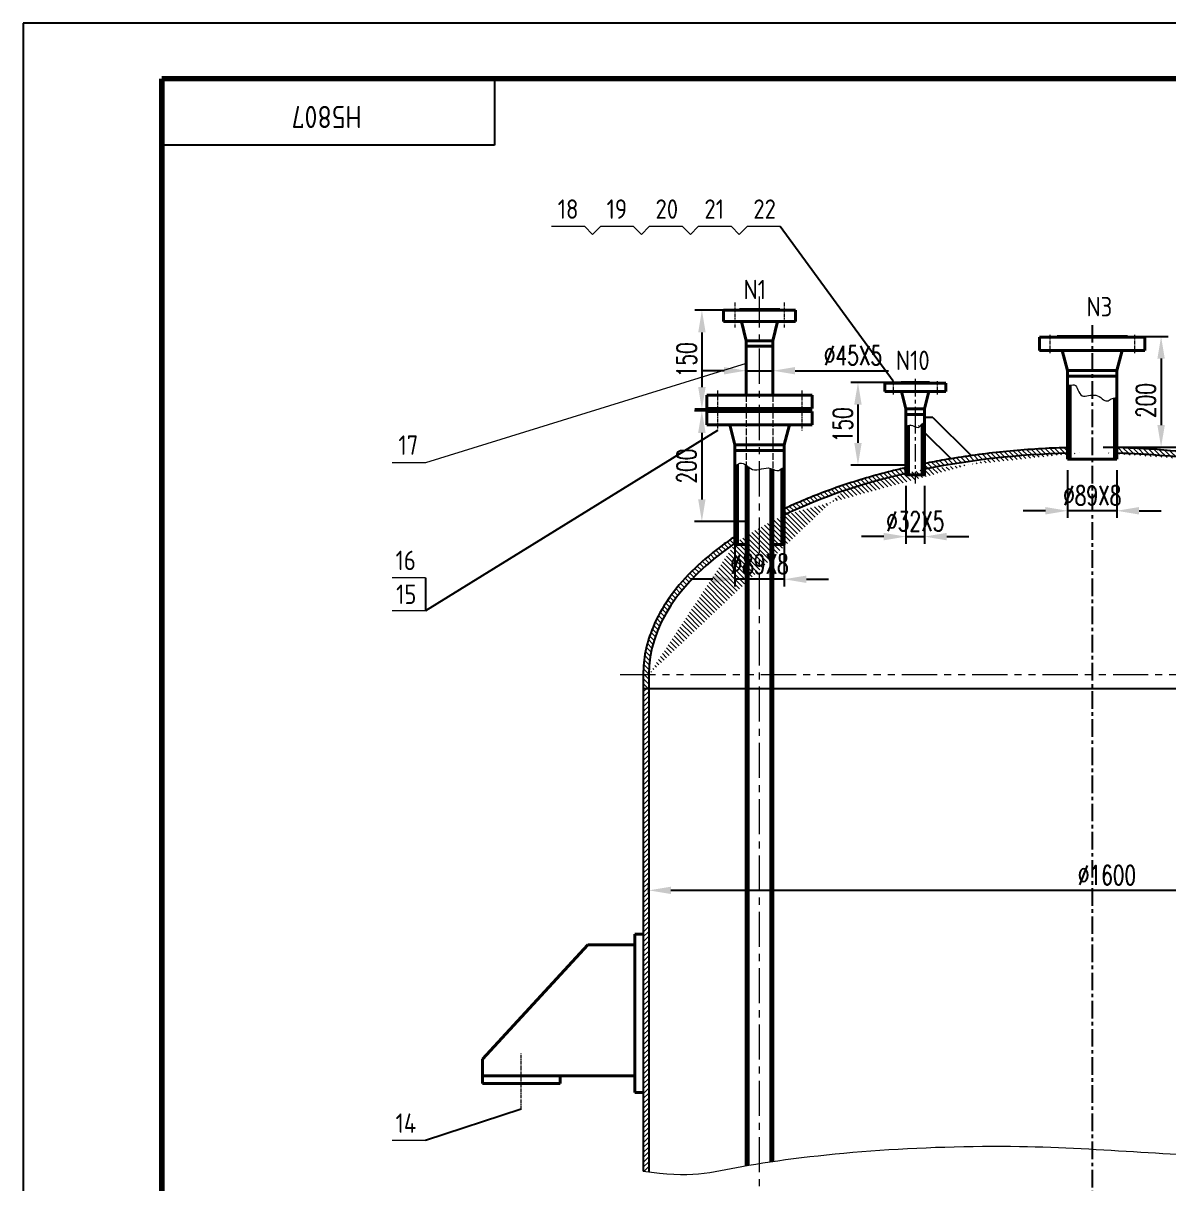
# Model space of a CAD drawing. Extents: x -7150 to 1260, y 1490 to 7430.
# Drawn here: x -7150 to -5083, y 5336 to 7430 of the extents above; entities that cross this region are included whole.
import ezdxf

# ---------------------------------------------------------------- set-up
doc = ezdxf.new("R2010")
doc.units = 0
doc.header["$MEASUREMENT"] = 0
for name, pattern in [('ACAD_ISO02W100', [15, 12, -3]), ('CENTER', [50.8, 31.75, -6.35, 6.35, -6.35]), ('HIDDEN', [9.525, 6.35, -3.175]), ('PHANTOM', [63.5, 31.75, -6.35, 6.35, -6.35, 6.35, -6.35])]:
    doc.linetypes.add(name, pattern=pattern)
doc.layers.get('0').update_dxf_attribs({"linetype": 'CONTINUOUS'})
doc.layers.get('DEFPOINTS').update_dxf_attribs({"linetype": 'CONTINUOUS'})
doc.layers.add('5', color=1, linetype='CENTER', lineweight=5)
for name, color, linetype in [('LAYER1', 3, 'CONTINUOUS'), ('中线', 1, 'CENTER'), ('双点划线', 1, 'PHANTOM'), ('尺寸线', 6, 'CONTINUOUS'), ('文字', 6, 'CONTINUOUS'), ('细实线', 3, 'CONTINUOUS'), ('虚线', 2, 'HIDDEN')]:
    doc.layers.add(name, color=color, linetype=linetype)
doc.styles.add('J_BigFont', font='gbenor.shx', dxfattribs={"bigfont": 'gbcbig.shx'})
doc.styles.add('尺寸-字母', font='romans.shx', dxfattribs={"width": 0.7})
doc.dimstyles.new('尺寸3-5', dxfattribs={"dimtxt": 3.5, "dimasz": 2.5, "dimexe": 1.25, "dimexo": 0.625, "dimgap": 1.5, "dimtad": 1, "dimdec": 0, "dimdsep": 46, "dimtxsty": '尺寸-字母', "dimcen": 2.5, "dimadec": 0, "dimazin": 0, "dimtfac": 1, "dimtdec": 4, "dimtmove": 0, "dimatfit": 3, "dimfxl": 0, "dimtolj": 1, "dimtzin": 0, "dimarcsym": 0})
pattern_1 = [(135, (-7925.519, 1332.349), (-6.735192, -6.735192), [])]
pattern_2 = [(135, (0, -128.687), (-4.4194174, -4.4194174), [])]

# ---------------------------------------------------------------- blocks, each defined once
blk = doc.blocks.new('*D36')
at = {"layer": 'DEFPOINTS', "color": 0}
for p in [(-5157.9, 6864.5), (-5221.4, 6664.5), (-5097.2, 6664.5)]:
    blk.add_point(p, dxfattribs=at)
at = {"layer": '尺寸线', "color": 0, "lineweight": -2}
for p, q in [((-5137.9, 6864.5), (-5084.2, 6864.5)), ((-5097.2, 6824.5), (-5097.2, 6704.5)), ((-5201.4, 6664.5), (-5084.2, 6664.5))]:
    blk.add_line(p, q, dxfattribs=at)
at = {"layer": '尺寸线', "color": 0}
for points in [[(-5103.8, 6824.5), (-5090.5, 6824.5), (-5097.2, 6864.5)], [(-5103.8, 6704.5), (-5090.5, 6704.5), (-5097.2, 6664.5)]]:
    blk.add_solid(points, dxfattribs=at)
at = {"layer": '尺寸线', "color": 0, "lineweight": 20, "insert": (-5124.7, 6748.9), "char_height": 35, "attachment_point": 5, "rotation": 90, "style": '尺寸-字母'}
blk.add_mtext('\\A1;200', dxfattribs=at)
blk = doc.blocks.new('*D37')
at = {"layer": 'DEFPOINTS', "color": 0}
for p in [(-5265.9, 6643), (-5177, 6643), (-5265.9, 6550)]:
    blk.add_point(p, dxfattribs=at)
at = {"layer": '尺寸线', "color": 0, "lineweight": -2}
for p, q in [((-5265.9, 6623), (-5265.9, 6537)), ((-5177, 6623), (-5177, 6537)), ((-5305.9, 6550), (-5345.9, 6550)), ((-5177, 6550), (-5265.9, 6550)), ((-5137, 6550), (-5097, 6550))]:
    blk.add_line(p, q, dxfattribs=at)
at = {"layer": '尺寸线', "color": 0}
for points in [[(-5305.9, 6556.7), (-5305.9, 6543.3), (-5265.9, 6550)], [(-5137, 6556.7), (-5137, 6543.3), (-5177, 6550)]]:
    blk.add_solid(points, dxfattribs=at)
at = {"layer": '尺寸线', "color": 0, "lineweight": 20, "insert": (-5221.4, 6577.5), "char_height": 35, "attachment_point": 5, "style": '尺寸-字母'}
blk.add_mtext('\\A1;%%C89X8', dxfattribs=at)
blk = doc.blocks.new('*D40')
at = {"layer": 'DEFPOINTS', "color": 0}
for p in [(-5865.9, 6509.9), (-5777, 6509.9), (-5865.9, 6426.5)]:
    blk.add_point(p, dxfattribs=at)
at = {"layer": '尺寸线', "color": 0, "lineweight": -2}
for p, q in [((-5865.9, 6489.9), (-5865.9, 6413.5)), ((-5777, 6489.9), (-5777, 6413.5)), ((-5905.9, 6426.5), (-5945.9, 6426.5)), ((-5777, 6426.5), (-5865.9, 6426.5)), ((-5737, 6426.5), (-5697, 6426.5))]:
    blk.add_line(p, q, dxfattribs=at)
at = {"layer": '尺寸线', "color": 0}
for points in [[(-5905.9, 6433.1), (-5905.9, 6419.8), (-5865.9, 6426.5)], [(-5737, 6433.1), (-5737, 6419.8), (-5777, 6426.5)]]:
    blk.add_solid(points, dxfattribs=at)
at = {"layer": '尺寸线', "color": 0, "lineweight": 20, "insert": (-5821.4, 6454), "char_height": 35, "attachment_point": 5, "style": '尺寸-字母'}
blk.add_mtext('\\A1;%%C89X8', dxfattribs=at)
blk = doc.blocks.new('*D41')
at = {"layer": 'DEFPOINTS', "color": 0}
for p in [(-5884.9, 6730.6), (-5925.6, 6530.6), (-5821.4, 6530.6)]:
    blk.add_point(p, dxfattribs=at)
at = {"layer": '尺寸线', "color": 0, "lineweight": -2}
for p, q in [((-5904.9, 6730.6), (-5938.6, 6730.6)), ((-5925.6, 6690.6), (-5925.6, 6570.6)), ((-5841.4, 6530.6), (-5938.6, 6530.6))]:
    blk.add_line(p, q, dxfattribs=at)
at = {"layer": '尺寸线', "color": 0}
for points in [[(-5932.3, 6690.6), (-5918.9, 6690.6), (-5925.6, 6730.6)], [(-5932.3, 6570.6), (-5918.9, 6570.6), (-5925.6, 6530.6)]]:
    blk.add_solid(points, dxfattribs=at)
at = {"layer": '尺寸线', "color": 0, "lineweight": 20, "insert": (-5953.1, 6630.6), "char_height": 35, "attachment_point": 5, "rotation": 90, "style": '尺寸-字母'}
blk.add_mtext('\\A1;200', dxfattribs=at)
blk = doc.blocks.new('*D39')
at = {"layer": 'DEFPOINTS', "color": 0}
for p in [(-5797.3, 6802.7), (-5845.6, 6750.4), (-5797.3, 6750.4)]:
    blk.add_point(p, dxfattribs=at)
at = {"layer": '尺寸线', "color": 0, "lineweight": -2}
for p, q in [((-5845.6, 6770.4), (-5845.6, 6815.7)), ((-5797.3, 6770.4), (-5797.3, 6815.7)), ((-5885.6, 6802.7), (-5925.6, 6802.7)), ((-5845.6, 6802.7), (-5797.3, 6802.7)), ((-5757.3, 6802.7), (-5588.8, 6802.7))]:
    blk.add_line(p, q, dxfattribs=at)
at = {"layer": '尺寸线', "color": 0}
for points in [[(-5885.6, 6809.3), (-5885.6, 6796), (-5845.6, 6802.7)], [(-5757.3, 6809.3), (-5757.3, 6796), (-5797.3, 6802.7)]]:
    blk.add_solid(points, dxfattribs=at)
at = {"layer": '尺寸线', "color": 0, "lineweight": 20, "insert": (-5653, 6830.2), "char_height": 35, "attachment_point": 5, "style": '尺寸-字母'}
blk.add_mtext('\\A1;%%c45X5', dxfattribs=at)
blk = doc.blocks.new('*D38')
at = {"layer": 'DEFPOINTS', "color": 0}
for p in [(-5821.4, 6911.7), (-5925.5, 6733.1), (-5884.9, 6733.1)]:
    blk.add_point(p, dxfattribs=at)
at = {"layer": '尺寸线', "color": 0, "lineweight": -2}
for p, q in [((-5841.4, 6911.7), (-5938.5, 6911.7)), ((-5925.5, 6871.7), (-5925.5, 6773.1)), ((-5904.9, 6733.1), (-5938.5, 6733.1))]:
    blk.add_line(p, q, dxfattribs=at)
at = {"layer": '尺寸线', "color": 0}
for points in [[(-5932.2, 6871.7), (-5918.8, 6871.7), (-5925.5, 6911.7)], [(-5932.2, 6773.1), (-5918.8, 6773.1), (-5925.5, 6733.1)]]:
    blk.add_solid(points, dxfattribs=at)
at = {"layer": '尺寸线', "color": 0, "lineweight": 20, "insert": (-5953, 6822.4), "char_height": 35, "attachment_point": 5, "rotation": 90, "style": '尺寸-字母'}
blk.add_mtext('\\A1;150', dxfattribs=at)
blk = doc.blocks.new('*D42')
at = {"layer": 'DEFPOINTS', "color": 0}
for p in [(-5515.2, 6781.5), (-5644, 6632.5), (-5540.7, 6632.5)]:
    blk.add_point(p, dxfattribs=at)
at = {"layer": '尺寸线', "color": 0, "lineweight": -2}
for p, q in [((-5535.2, 6781.5), (-5657, 6781.5)), ((-5644, 6741.5), (-5644, 6672.5)), ((-5560.7, 6632.5), (-5657, 6632.5))]:
    blk.add_line(p, q, dxfattribs=at)
at = {"layer": '尺寸线', "color": 0}
for points in [[(-5650.7, 6741.5), (-5637.3, 6741.5), (-5644, 6781.5)], [(-5650.7, 6672.5), (-5637.3, 6672.5), (-5644, 6632.5)]]:
    blk.add_solid(points, dxfattribs=at)
at = {"layer": '尺寸线', "color": 0, "lineweight": 20, "insert": (-5671.5, 6705.2), "char_height": 35, "attachment_point": 5, "rotation": 90, "style": '尺寸-字母'}
blk.add_mtext('\\A1;150', dxfattribs=at)
blk = doc.blocks.new('*D82')
at = {"layer": 'DEFPOINTS', "color": 0}
for p in [(-5557.6, 6615.1), (-5523.9, 6615.1), (-5523.9, 6503.4)]:
    blk.add_point(p, dxfattribs=at)
at = {"layer": '尺寸线', "color": 0, "lineweight": -2}
for p, q in [((-5557.6, 6595.1), (-5557.6, 6490.4)), ((-5523.9, 6595.1), (-5523.9, 6490.4)), ((-5597.6, 6503.4), (-5637.6, 6503.4)), ((-5557.6, 6503.4), (-5523.9, 6503.4)), ((-5483.9, 6503.4), (-5443.9, 6503.4))]:
    blk.add_line(p, q, dxfattribs=at)
at = {"layer": '尺寸线', "color": 0}
for points in [[(-5597.6, 6510.1), (-5597.6, 6496.7), (-5557.6, 6503.4)], [(-5483.9, 6510.1), (-5483.9, 6496.7), (-5523.9, 6503.4)]]:
    blk.add_solid(points, dxfattribs=at)
at = {"layer": '尺寸线', "color": 0, "lineweight": 20, "insert": (-5540.7, 6530.9), "char_height": 35, "attachment_point": 5, "style": '尺寸-字母'}
blk.add_mtext('\\A1;%%c32X5', dxfattribs=at)
blk = doc.blocks.new('*D86')
at = {"layer": 'DEFPOINTS', "color": 0}
for p in [(-6021.4, 5865.2), (-6021.4, 5840.3), (-4421.4, 5840.4)]:
    blk.add_point(p, dxfattribs=at)
at = {"layer": '尺寸线', "color": 0, "lineweight": -2}
for p, q in [((-6021.4, 5860.3), (-6021.4, 5878.2)), ((-4461.4, 5865.2), (-5981.4, 5865.2)), ((-4421.4, 5860.4), (-4421.4, 5878.2))]:
    blk.add_line(p, q, dxfattribs=at)
at = {"layer": '尺寸线', "color": 0}
for points in [[(-5981.4, 5871.9), (-5981.4, 5858.6), (-6021.4, 5865.2)], [(-4461.4, 5871.9), (-4461.4, 5858.6), (-4421.4, 5865.2)]]:
    blk.add_solid(points, dxfattribs=at)
at = {"layer": '尺寸线', "color": 0, "lineweight": 20, "insert": (-5194.8, 5892.7), "char_height": 35, "attachment_point": 5, "style": '尺寸-字母'}
blk.add_mtext('\\A1;%%c1600', dxfattribs=at)
blk = doc.blocks.new('*D183')
at = {"layer": 'DEFPOINTS', "color": 0}
for p in [(-5201.4, 6664.5), (-4022.9, 6664.5), (-4369.9, 6254.5)]:
    blk.add_point(p, dxfattribs=at)
at = {"layer": '尺寸线', "color": 0, "lineweight": -2}
for p, q in [((-5181.4, 6664.5), (-4009.9, 6664.5)), ((-4022.9, 6294.5), (-4022.9, 6624.5)), ((-4349.9, 6254.5), (-4009.9, 6254.5))]:
    blk.add_line(p, q, dxfattribs=at)
at = {"layer": '尺寸线', "color": 0}
for points in [[(-4029.5, 6624.5), (-4016.2, 6624.5), (-4022.9, 6664.5)], [(-4029.5, 6294.5), (-4016.2, 6294.5), (-4022.9, 6254.5)]]:
    blk.add_solid(points, dxfattribs=at)
at = {"layer": '尺寸线', "color": 0, "lineweight": 20, "insert": (-4050.4, 6459.5), "char_height": 35, "attachment_point": 5, "rotation": 90, "style": '尺寸-字母'}
blk.add_mtext('\\A1;410', dxfattribs=at)

msp = doc.modelspace()

# ---------------------------------------------------------------- hatches: boundary and pattern name
at = {"layer": '细实线', "lineweight": 20}
h = msp.add_hatch(dxfattribs=at)
h.set_pattern_fill('ANSI31', color=256, scale=3, angle=90, style=0)
h.set_pattern_definition([(135, (-10805.984, 1427.107), (-6.735192, -6.735192), [])])
edge = h.paths.add_edge_path()
edge.add_line((-5265.871, 6643.035), (-5261.371, 6643.035))
edge.add_line((-5261.371, 6643.035), (-5261.371, 6776.507))
edge.add_spline(control_points=[(-5261.371, 6776.507), (-5262.383, 6776.414), (-5263.909, 6776.385), (-5265.384, 6776.727), (-5265.871, 6776.86)], knot_values=[38.34071423, 38.34071423, 38.34071423, 38.34071423, 41.32493772, 42.80884592, 42.80884592, 42.80884592, 42.80884592], degree=3, periodic=0)
edge.add_line((-5265.871, 6776.86), (-5265.871, 6643.035))
edge = h.paths.add_edge_path()
edge.add_line((-5181.471, 6643.035), (-5176.971, 6643.035))
edge.add_line((-5176.971, 6643.035), (-5176.971, 6753.621))
edge.add_spline(control_points=[(-5176.971, 6753.621), (-5177.612, 6753.781), (-5179.075, 6754.006), (-5180.611, 6753.888), (-5181.471, 6753.735)], knot_values=[133.40769635, 133.40769635, 133.40769635, 133.40769635, 135.55613075, 138.21535563, 138.21535563, 138.21535563, 138.21535563], degree=3, periodic=0)
edge.add_line((-5181.471, 6753.735), (-5181.471, 6643.035))
h = msp.add_hatch(dxfattribs=at)
h.set_pattern_fill('ANSI31', color=256, scale=3, angle=90, style=0)
h.set_pattern_definition([(135, (-7869.932, 1387.605), (-6.735192, -6.735192), [])])
edge = h.paths.add_edge_path()
edge.add_spline(control_points=[(-5523.856, 6708.476), (-5524.673, 6708.389), (-5529.117, 6707.02), (-5533.127, 6698.893), (-5538.745, 6700.808), (-5540.706, 6701.664)], knot_values=[53.2369745, 53.2369745, 53.2369745, 53.2369745, 55.99711797, 68.97925134, 75.29614145, 75.29614145, 75.29614145, 75.29614145], degree=3, periodic=0)
edge.add_line((-5528.356, 6706.096), (-5528.356, 6618.245))
edge.add_line((-5528.356, 6618.245), (-5523.856, 6618.245))
edge.add_line((-5523.856, 6618.245), (-5523.856, 6708.476))
edge = h.paths.add_edge_path()
edge.add_spline(control_points=[(-5540.706, 6701.664), (-5543.376, 6702.83), (-5549.154, 6706.003), (-5554.781, 6703.45), (-5557.556, 6702.322)], knot_values=[36.07463315, 36.07463315, 36.07463315, 36.07463315, 44.67896392, 53.2369745, 53.2369745, 53.2369745, 53.2369745], degree=3, periodic=0)
edge.add_line((-5557.556, 6702.322), (-5557.556, 6618.245))
edge.add_line((-5557.556, 6618.245), (-5553.056, 6618.245))
edge.add_line((-5553.056, 6618.245), (-5553.056, 6703.976))
h = msp.add_hatch(dxfattribs=at)
h.set_pattern_fill('ANSI31', color=256, scale=50, angle=90, style=0)
h.set_pattern_definition(pattern_2)
h.paths.add_polyline_path([(-6021.421, 6254.535), (-6031.421, 6254.535), (-6031.421, 6229.535), (-6021.421, 6229.535)])
edge = h.paths.add_edge_path()
edge.add_ellipse((-5221.421, 6254.535), major_axis=(-800, 0), ratio=0.5, start_angle=323.664614, end_angle=360, ccw=False)
edge.add_line((-5865.871, 6491.539), (-5865.871, 6503.585))
edge.add_spline(control_points=[(-5865.871, 6503.585), (-5874.759, 6497.687), (-5883.334, 6491.663), (-5911.027, 6471.039), (-5928.658, 6455.898), (-5959.995, 6424.499), (-5973.7, 6408.24), (-5996.919, 6374.831), (-6006.431, 6357.679), (-6019.718, 6325.891), (-6024.215, 6311.358), (-6030, 6282.721), (-6031.421, 6268.628), (-6031.421, 6254.535)], knot_values=[5.63744024, 5.63744024, 5.63744024, 5.63744024, 5.69192222, 5.69192222, 5.82033682, 5.82033682, 5.94875142, 5.94875142, 6.07716602, 6.07716602, 6.18251969, 6.18251969, 6.28318531, 6.28318531, 6.28318531, 6.28318531], degree=3, periodic=0)
edge.add_line((-6031.421, 6254.535), (-6021.421, 6254.535))
edge = h.paths.add_edge_path()
edge.add_spline(control_points=[(-5557.556, 6627.776), (-5566.182, 6625.795), (-5574.739, 6623.737), (-5614.062, 6613.852), (-5643.92, 6605.104), (-5701.196, 6585.751), (-5728.612, 6575.146), (-5762.173, 6560.348), (-5769.636, 6556.931), (-5776.971, 6553.444)], knot_values=[5.14293922, 5.14293922, 5.14293922, 5.14293922, 5.17826381, 5.17826381, 5.30667841, 5.30667841, 5.43509301, 5.43509301, 5.47259495, 5.47259495, 5.47259495, 5.47259495], degree=3, periodic=0)
edge.add_line((-5776.971, 6553.444), (-5776.971, 6542.356))
edge.add_ellipse((-5221.421, 6254.535), major_axis=(-800, 0), ratio=0.5, start_angle=294.845221, end_angle=313.98241, ccw=False)
edge.add_line((-5557.556, 6617.513), (-5557.556, 6627.776))
edge = h.paths.add_edge_path()
edge.add_ellipse((-5221.421, 6254.535), major_axis=(-800, 0), ratio=0.5, start_angle=273.185137, end_angle=292.212541, ccw=False)
edge.add_line((-5265.871, 6653.917), (-5265.871, 6663.921))
edge.add_spline(control_points=[(-5265.871, 6663.921), (-5272.673, 6663.733), (-5279.469, 6663.502), (-5320.607, 6661.839), (-5354.778, 6659.347), (-5422.215, 6652.194), (-5455.48, 6647.533), (-5500.07, 6639.71), (-5512.019, 6637.453), (-5523.856, 6635.055)], knot_values=[4.76763408, 4.76763408, 4.76763408, 4.76763408, 4.79302, 4.79302, 4.9214346, 4.9214346, 5.04984921, 5.04984921, 5.09739148, 5.09739148, 5.09739148, 5.09739148], degree=3, periodic=0)
edge.add_line((-5523.856, 6635.055), (-5523.856, 6624.85))
h = msp.add_hatch(dxfattribs=at)
h.set_pattern_fill('ANSI31', color=256, scale=50, angle=90, style=0)
h.set_pattern_definition(pattern_2)
edge = h.paths.add_edge_path()
edge.add_ellipse((-5221.421, 6254.535), major_axis=(-800, 0), ratio=0.5, start_angle=254.377842, end_angle=266.814863, ccw=False)
edge.add_line((-5005.987, 6639.758), (-5002.49, 6649.365))
edge.add_spline(control_points=[(-5002.49, 6649.365), (-5028.116, 6652.985), (-5054.096, 6655.969), (-5112.264, 6661.148), (-5144.564, 6663.025), (-5176.971, 6663.921)], knot_values=[4.43700712, 4.43700712, 4.43700712, 4.43700712, 4.5361908, 4.5361908, 4.65714388, 4.65714388, 4.65714388, 4.65714388], degree=3, periodic=0)
edge.add_line((-5176.971, 6663.921), (-5176.971, 6653.917))
edge = h.paths.add_edge_path()
edge.add_spline(control_points=[(-4411.421, 6254.535), (-4411.421, 6265.682), (-4412.309, 6276.829), (-4415.851, 6299.023), (-4418.504, 6310.07), (-4425.54, 6331.974), (-4429.922, 6342.831), (-4443.568, 6370.849), (-4454.177, 6387.796), (-4479.398, 6420.572), (-4493.968, 6436.411), (-4510.428, 6451.678)], knot_values=[3.14159265, 3.14159265, 3.14159265, 3.14159265, 3.2212149, 3.2212149, 3.30083714, 3.30083714, 3.38045938, 3.38045938, 3.50887398, 3.50887398, 3.63602072, 3.63602072, 3.63602072, 3.63602072], degree=3, periodic=0)
edge.add_line((-4510.428, 6451.678), (-4514.147, 6441.46))
edge.add_ellipse((-5221.421, 6254.535), major_axis=(-800, 0), ratio=0.5, start_angle=180, end_angle=207.860036, ccw=False)
edge.add_line((-4421.421, 6254.535), (-4411.421, 6254.535))
h.paths.add_polyline_path([(-4411.421, 6254.535), (-4421.421, 6254.535), (-4421.421, 6229.535), (-4411.421, 6229.535)])
h = msp.add_hatch(dxfattribs=at)
h.set_pattern_fill('ANSI31', color=256, scale=3, angle=90, style=0)
h.set_pattern_definition(pattern_1)
edge = h.paths.add_edge_path()
edge.add_spline(control_points=[(-5841.971, 6629.273), (-5843.175, 6630.172), (-5844.372, 6631.093), (-5845.571, 6631.951)], knot_values=[65.32353492, 65.32353492, 65.32353492, 65.32353492, 69.39112666, 69.39112666, 69.39112666, 69.39112666], degree=3, periodic=0)
edge.add_line((-5845.571, 6631.951), (-5845.571, 6130.463))
edge.add_line((-5845.571, 6130.463), (-5841.971, 6130.463))
edge.add_line((-5841.971, 6130.463), (-5841.971, 6629.273))
h.paths.add_polyline_path([(-5901.921, 6480.22), (-5740.921, 6480.22), (-5740.921, 6427.72), (-5901.921, 6427.72)], flags=9)
h = msp.add_hatch(dxfattribs=at)
h.set_pattern_fill('ANSI31', color=256, scale=3, angle=90, style=0)
h.set_pattern_definition(pattern_1)
edge = h.paths.add_edge_path()
edge.add_spline(control_points=[(-5797.271, 6624.878), (-5798.462, 6625.405), (-5799.662, 6625.922), (-5800.871, 6626.316)], knot_values=[111.33067993, 111.33067993, 111.33067993, 111.33067993, 114.95129772, 114.95129772, 114.95129772, 114.95129772], degree=3, periodic=0)
edge.add_line((-5800.871, 6626.316), (-5800.871, 6130.463))
edge.add_line((-5800.871, 6130.463), (-5797.271, 6130.463))
edge.add_line((-5797.271, 6130.463), (-5797.271, 6624.878))
h.paths.add_polyline_path([(-5901.921, 6480.22), (-5740.921, 6480.22), (-5740.921, 6427.72), (-5901.921, 6427.72)], flags=9)
h = msp.add_hatch(dxfattribs=at)
h.set_pattern_fill('ANSI31', color=256, scale=3, angle=90, style=0)
h.set_pattern_definition(pattern_1)
edge = h.paths.add_edge_path()
edge.add_spline(control_points=[(-5776.971, 6627.118), (-5777.544, 6627.379), (-5778.962, 6627.662), (-5780.495, 6626.904), (-5781.421, 6626.317)], knot_values=[131.85221278, 131.85221278, 131.85221278, 131.85221278, 134.15057683, 137.38959283, 137.38959283, 137.38959283, 137.38959283], degree=3, periodic=0)
edge.add_line((-5781.421, 6626.317), (-5781.421, 6501.152))
edge.add_line((-5781.421, 6501.152), (-5776.971, 6501.152))
edge.add_line((-5776.971, 6501.152), (-5776.971, 6627.118))
edge = h.paths.add_edge_path()
edge.add_spline(control_points=[(-5861.421, 6633.546), (-5862.921, 6632.553), (-5864.418, 6631.37), (-5865.871, 6630.251)], knot_values=[43.35662013, 43.35662013, 43.35662013, 43.35662013, 48.04581912, 48.04581912, 48.04581912, 48.04581912], degree=3, periodic=0)
edge.add_line((-5865.871, 6630.251), (-5865.871, 6501.152))
edge.add_line((-5865.871, 6501.152), (-5861.421, 6501.152))
edge.add_line((-5861.421, 6501.152), (-5861.421, 6633.546))
h = msp.add_hatch(dxfattribs=at)
h.set_pattern_fill('ANSI31', color=256, scale=50, style=0)
h.set_pattern_definition([(45, (0, -128.687), (-4.4194174, 4.4194174), [])])
edge = h.paths.add_edge_path()
edge.add_spline(control_points=[(-6031.421, 5358.882), (-6028.02, 5358.328), (-6024.687, 5357.816), (-6021.421, 5357.345)], knot_values=[164.92760748, 164.92760748, 164.92760748, 164.92760748, 173.59598921, 173.59598921, 173.59598921, 173.59598921], degree=3, periodic=0)
edge.add_line((-6021.421, 5357.345), (-6021.421, 6229.535))
edge.add_line((-6021.421, 6229.535), (-6031.421, 6229.535))
edge.add_line((-6031.421, 6229.535), (-6031.421, 5358.882))

# ---------------------------------------------------------------- linework, layer by layer
for p, q in [((-6299.821, 7329.573), (-6299.821, 7209.573)), ((-6299.821, 7209.573), (-6899.821, 7209.573)), ((-5508.856, 6718.222), (-5523.856, 6718.195)), ((-5508.856, 6718.222), (-5439.832, 6649.438)), ((-5523.809, 6691.477), (-5476.039, 6643.873)), ((-6031.421, 6254.535), (-6031.421, 5358.882)), ((-6021.421, 6254.535), (-6021.421, 5357.345)), ((-6031.421, 6229.535), (-4411.421, 6229.535))]:
    msp.add_line(p, q)
at = {"lineweight": 40}
for p, q in [((-5886.421, 6911.68), (-5756.421, 6911.68)), ((-5886.421, 6911.68), (-5886.421, 6891.18)), ((-5857.921, 6913.28), (-5857.921, 6911.68)), ((-5857.921, 6913.28), (-5784.921, 6913.28)), ((-5784.921, 6913.28), (-5784.921, 6911.68)), ((-5756.421, 6911.68), (-5756.421, 6891.18)), ((-5886.421, 6891.18), (-5756.421, 6891.18)), ((-5845.571, 6856.68), (-5853.921, 6891.18)), ((-5797.271, 6856.68), (-5788.921, 6891.18)), ((-5845.571, 6758.68), (-5845.571, 6856.68)), ((-5845.571, 6856.68), (-5797.271, 6856.68)), ((-5845.571, 6856.68), (-5845.571, 6846.68)), ((-5845.571, 6846.68), (-5797.271, 6846.68)), ((-5797.271, 6856.68), (-5797.271, 6758.68)), ((-5797.271, 6856.68), (-5797.271, 6846.68)), ((-5316.421, 6862.935), (-5126.421, 6862.935)), ((-5316.421, 6862.935), (-5316.421, 6838.935)), ((-5284.921, 6864.535), (-5284.937, 6862.935)), ((-5284.921, 6864.535), (-5157.921, 6864.535)), ((-5261.421, 6862.935), (-5181.421, 6862.935)), ((-5157.921, 6864.535), (-5157.921, 6862.935)), ((-5126.421, 6862.935), (-5126.421, 6838.935)), ((-5316.421, 6838.935), (-5126.421, 6838.935)), ((-5275.421, 6838.935), (-5265.871, 6802.935)), ((-5167.421, 6838.935), (-5176.971, 6802.935)), ((-5265.871, 6802.935), (-5265.871, 6643.035)), ((-5265.871, 6802.935), (-5176.971, 6802.935)), ((-5265.871, 6792.935), (-5176.971, 6792.935)), ((-5176.971, 6802.935), (-5176.971, 6643.035)), ((-5595.706, 6779.929), (-5485.706, 6779.929)), ((-5595.706, 6779.929), (-5595.706, 6765.429)), ((-5595.706, 6765.429), (-5485.706, 6765.429)), ((-5566.206, 6781.529), (-5566.206, 6779.929)), ((-5566.206, 6781.529), (-5515.206, 6781.529)), ((-5565.206, 6765.429), (-5557.556, 6733.929)), ((-5516.206, 6765.429), (-5523.856, 6733.929)), ((-5515.206, 6781.529), (-5515.206, 6779.929)), ((-5485.706, 6779.929), (-5485.706, 6765.429)), ((-5261.371, 6776.507), (-5261.371, 6643.035)), ((-5916.421, 6758.68), (-5726.421, 6758.68)), ((-5916.421, 6758.68), (-5916.421, 6734.68)), ((-5726.421, 6758.68), (-5726.421, 6734.68)), ((-5181.471, 6753.735), (-5181.471, 6643.035)), ((-5916.421, 6734.68), (-5726.421, 6734.68)), ((-5916.421, 6728.98), (-5726.421, 6728.98)), ((-5916.421, 6728.98), (-5916.421, 6704.98)), ((-5884.921, 6734.68), (-5884.921, 6733.08)), ((-5884.921, 6733.08), (-5757.921, 6733.08)), ((-5884.921, 6730.58), (-5757.921, 6730.58)), ((-5884.921, 6730.58), (-5884.921, 6728.98)), ((-5861.421, 6728.98), (-5781.421, 6728.98)), ((-5757.921, 6734.68), (-5757.921, 6733.08)), ((-5757.921, 6730.58), (-5757.921, 6728.98)), ((-5726.421, 6728.98), (-5726.421, 6704.98)), ((-5557.556, 6733.929), (-5557.556, 6723.929)), ((-5557.556, 6733.929), (-5523.856, 6733.929)), ((-5557.556, 6723.929), (-5557.556, 6615.066)), ((-5557.556, 6723.929), (-5523.856, 6723.929)), ((-5557.556, 6723.929), (-5523.856, 6723.929)), ((-5523.856, 6733.929), (-5523.856, 6723.929)), ((-5523.856, 6723.929), (-5523.856, 6615.066)), ((-5916.421, 6704.98), (-5726.421, 6704.98)), ((-5875.421, 6704.98), (-5865.871, 6668.98)), ((-5767.421, 6704.98), (-5776.971, 6668.98)), ((-5553.056, 6703.977), (-5553.056, 6615.066)), ((-5528.356, 6705.843), (-5528.356, 6615.066)), ((-5865.871, 6668.98), (-5865.871, 6489.171)), ((-5865.871, 6668.98), (-5776.971, 6668.98)), ((-5865.871, 6658.98), (-5776.971, 6658.98)), ((-5776.971, 6668.98), (-5776.971, 6489.171)), ((-5176.971, 6643.035), (-5265.871, 6643.035)), ((-5861.421, 6489.171), (-5861.421, 6633.546)), ((-5845.571, 5368.402), (-5845.571, 6631.951)), ((-5841.971, 5369.046), (-5841.971, 6629.273)), ((-5800.871, 6626.316), (-5800.871, 5375.739)), ((-5797.271, 6624.878), (-5797.271, 5376.273)), ((-5781.421, 6489.171), (-5781.421, 6626.317)), ((-5557.556, 6615.066), (-5523.856, 6615.066)), ((-5865.871, 6489.171), (-5845.571, 6489.171)), ((-5797.271, 6489.171), (-5776.971, 6489.171)), ((-6046.532, 5786.211), (-6046.532, 5500.584)), ((-6031.421, 5786.211), (-6046.532, 5786.211)), ((-6131.421, 5766.674), (-6321.421, 5560.674)), ((-6046.532, 5766.674), (-6131.421, 5766.674)), ((-6321.421, 5560.674), (-6321.421, 5516.674)), ((-6046.532, 5530.674), (-6321.421, 5530.674)), ((-6181.421, 5530.674), (-6181.421, 5516.674)), ((-6181.421, 5516.674), (-6321.421, 5516.674)), ((-6046.532, 5500.584), (-6031.421, 5500.584))]:
    msp.add_line(p, q, dxfattribs=at)
at = {"const_width": 10}
for points in [[(-6899.821, 7329.573), (-6899.821, 1589.573)], [(1160.179, 7329.573), (-6899.821, 7329.573)]]:
    msp.add_lwpolyline(points, dxfattribs=at)
for start_param, end_param in [(4.76798011, 5.10007095), (4.43973089, 4.65679785), (5.1460199, 5.48002685), (5.64901319, 6.28318531)]:
    msp.add_ellipse((-5221.421, 6254.535), major_axis=(-800, 0), ratio=0.5, start_param=start_param, end_param=end_param)
for points, knots in [([(-5265.871, 6663.921), (-5272.673, 6663.733), (-5279.469, 6663.502), (-5320.607, 6661.839), (-5354.778, 6659.347), (-5422.215, 6652.194), (-5455.48, 6647.533), (-5500.07, 6639.71), (-5512.019, 6637.453), (-5523.856, 6635.055)], [4.767634083, 4.767634083, 4.767634083, 4.767634083, 4.793020001, 4.793020001, 4.921434603, 4.921434603, 5.049849205, 5.049849205, 5.097391478, 5.097391478, 5.097391478, 5.097391478]), ([(-5002.49, 6649.365), (-5028.116, 6652.985), (-5054.096, 6655.969), (-5112.264, 6661.148), (-5144.564, 6663.025), (-5176.971, 6663.921)], [4.437007124, 4.437007124, 4.437007124, 4.437007124, 4.536190797, 4.536190797, 4.657143881, 4.657143881, 4.657143881, 4.657143881]), ([(-5557.556, 6627.776), (-5566.182, 6625.795), (-5574.739, 6623.737), (-5614.062, 6613.852), (-5643.92, 6605.104), (-5701.196, 6585.751), (-5728.612, 6575.146), (-5762.173, 6560.348), (-5769.636, 6556.931), (-5776.971, 6553.444)], [5.142939218, 5.142939218, 5.142939218, 5.142939218, 5.178263807, 5.178263807, 5.306678409, 5.306678409, 5.435093011, 5.435093011, 5.47259495, 5.47259495, 5.47259495, 5.47259495]), ([(-5865.871, 6503.585), (-5874.759, 6497.687), (-5883.334, 6491.663), (-5911.027, 6471.039), (-5928.658, 6455.898), (-5959.995, 6424.499), (-5973.7, 6408.24), (-5996.919, 6374.831), (-6006.431, 6357.679), (-6019.718, 6325.891), (-6024.215, 6311.358), (-6030, 6282.721), (-6031.421, 6268.628), (-6031.421, 6254.535)], [5.63744024, 5.63744024, 5.63744024, 5.63744024, 5.691922216, 5.691922216, 5.820336818, 5.820336818, 5.94875142, 5.94875142, 6.077166022, 6.077166022, 6.182519689, 6.182519689, 6.283185307, 6.283185307, 6.283185307, 6.283185307])]:
    msp.add_open_spline(points, degree=3, knots=knots)
at = {"layer": '5', "linetype": 'CENTER', "lineweight": 20, "ltscale": 2}
msp.add_line((-5821.421, 4442.359), (-5821.421, 6936.5), dxfattribs=at)
at = {"layer": '5', "linetype": 'CENTER', "lineweight": 20, "ltscale": 0.2}
for p, q in [((-5865.921, 6925.601), (-5865.921, 6880.364)), ((-5776.921, 6925.601), (-5776.921, 6880.364)), ((-5297.671, 6867.627), (-5297.671, 6834.38)), ((-5145.171, 6867.627), (-5145.171, 6834.38)), ((-5580.456, 6783.75), (-5580.456, 6759.66)), ((-5500.956, 6783.75), (-5500.956, 6759.66)), ((-5897.671, 6766.841), (-5897.671, 6694.919)), ((-5745.171, 6766.841), (-5745.171, 6694.919)), ((-6251.421, 5470.371), (-6251.421, 5571.683))]:
    msp.add_line(p, q, dxfattribs=at)
at = {"layer": '5', "linetype": 'CENTER', "lineweight": 20}
for p, q in [((-5540.706, 6788.111), (-5540.706, 6688.597)), ((-5540.706, 6721.175), (-5540.706, 6599.139))]:
    msp.add_line(p, q, dxfattribs=at)
at = {"layer": 'LAYER1'}
for p, q in [((-7149.821, 7429.573), (-7149.821, 1489.573)), ((1260.179, 7429.573), (-7149.821, 7429.573))]:
    msp.add_line(p, q, dxfattribs=at)
at = {"layer": '中线'}
msp.add_line((-5221.421, 6885.124), (-5221.421, 4103.994), dxfattribs=at)
at = {"layer": '双点划线', "lineweight": 20, "ltscale": 2}
msp.add_line((-6072.916, 6254.535), (-4369.926, 6254.535), dxfattribs=at)
at = {"layer": '细实线', "lineweight": 20}
for p, q in [((-6136.954, 7062.585), (-6196.892, 7062.585)), ((-6122.811, 7048.442), (-6136.954, 7062.585)), ((-6108.669, 7062.585), (-6122.811, 7048.442)), ((-6048.731, 7062.585), (-6108.669, 7062.585)), ((-6034.588, 7048.442), (-6048.731, 7062.585)), ((-6020.446, 7062.585), (-6034.588, 7048.442)), ((-5960.508, 7062.585), (-6020.446, 7062.585)), ((-5946.366, 7048.442), (-5960.508, 7062.585)), ((-5932.223, 7062.585), (-5946.366, 7048.442)), ((-5872.285, 7062.585), (-5932.223, 7062.585)), ((-5858.143, 7048.442), (-5872.285, 7062.585)), ((-5844, 7062.585), (-5858.143, 7048.442)), ((-5784.062, 7062.585), (-5844, 7062.585)), ((-5845.571, 6815.661), (-6424.321, 6636.754)), ((-6424.321, 6636.754), (-6484.259, 6636.754)), ((-6424.321, 6429.28), (-6484.259, 6429.28)), ((-6424.321, 6369.28), (-6484.259, 6369.28)), ((-6424.321, 5414.053), (-6484.259, 5414.053))]:
    msp.add_line(p, q, dxfattribs=at)
at = {"layer": '细实线'}
for p, q in [((-5580.456, 6783.75), (-5784.062, 7062.585)), ((-5897.671, 6694.919), (-6424.321, 6369.28)), ((-6424.321, 6429.28), (-6424.321, 6369.28)), ((-6251.421, 5470.371), (-6424.321, 5414.053))]:
    msp.add_line(p, q, dxfattribs=at)
at = {"layer": '细实线', "lineweight": 20}
for points, knots in [([(-5265.871, 6776.86), (-5265.384, 6776.727), (-5261.269, 6775.771), (-5247.214, 6781.81), (-5247.187, 6748.936), (-5211.417, 6765.499), (-5198.405, 6743.449), (-5187.097, 6752.249), (-5180.8, 6754.271), (-5177.612, 6753.781), (-5176.971, 6753.621)], [38.34071423, 38.34071423, 38.34071423, 38.34071423, 39.82462243, 50.80594786, 77.18490571, 97.65111356, 119.57310045, 127.73872635, 136.06692123, 138.21535563, 138.21535563, 138.21535563, 138.21535563]), ([(-5557.556, 6702.322), (-5554.781, 6703.45), (-5547.083, 6706.943), (-5534.69, 6695.723), (-5529.117, 6707.02), (-5524.673, 6708.389), (-5523.856, 6708.476)], [36.07463315, 36.07463315, 36.07463315, 36.07463315, 44.63264372, 59.55386461, 72.53599798, 75.29614145, 75.29614145, 75.29614145, 75.29614145]), ([(-5865.871, 6630.251), (-5863.046, 6632.426), (-5851.767, 6641.545), (-5833.124, 6614.246), (-5807.23, 6633.64), (-5788.552, 6618.738), (-5780.537, 6627.976), (-5777.544, 6627.379), (-5776.971, 6627.118)], [43.35662013, 43.35662013, 43.35662013, 43.35662013, 52.47273442, 77.76597979, 110.6567211, 125.70088536, 135.09122878, 137.38959283, 137.38959283, 137.38959283, 137.38959283]), ([(-6031.421, 5358.882), (-5948.754, 5345.42), (-5807.376, 5384.49), (-5360.562, 5419.379), (-4901.888, 5366.081), (-4577.755, 5405.803), (-4411.421, 5421.325)], [164.92760748, 164.92760748, 164.92760748, 164.92760748, 375.6072868, 877.59701885, 1308.5475393, 1819.15685513, 1819.15685513, 1819.15685513, 1819.15685513])]:
    msp.add_open_spline(points, degree=3, knots=knots, dxfattribs=at)
at = {"layer": '虚线', "linetype": 'ACAD_ISO02W100', "lineweight": 20}
for p, q in [((-5845.571, 6758.68), (-5845.571, 6631.951)), ((-5797.271, 6758.68), (-5797.271, 6624.878))]:
    msp.add_line(p, q, dxfattribs=at)

# ---------------------------------------------------------------- texts
at = {"layer": 'LAYER1', "style": 'J_BigFont'}
msp.add_text('H5807', height=40, rotation=180, dxfattribs=at).set_placement((-6539.044, 7280.511))
at = {"layer": '文字', "lineweight": 20, "ltscale": 0.6, "char_height": 35, "attachment_point": 1, "style": 'J_BigFont'}
for s, insert in [('18', (-6185.646, 7111.755)), ('19', (-6097.423, 7111.755)), ('20', (-6009.2, 7111.755)), ('21', (-5920.978, 7111.755)), ('22', (-5832.755, 7111.755)), ('17', (-6473.013, 6685.923)), ('16', (-6478.093, 6477.986)), ('15', (-6477.163, 6416.877)), ('14', (-6478.093, 5462.759))]:
    msp.add_mtext(s, dxfattribs=dict(at, insert=insert))
at = {"layer": '文字', "lineweight": 20, "char_height": 35, "width": 299, "attachment_point": 1, "style": 'J_BigFont'}
for s, insert in [('N1', (-5850.436, 6966.657)), ('N3', (-5231.85, 6935.674)), ('N10', (-5575.567, 6838.88))]:
    msp.add_mtext(s, dxfattribs=dict(at, insert=insert))

# ---------------------------------------------------------------- dimensions: what is measured, and where the dimension line sits
at = {"layer": '尺寸线', "lineweight": 20}
for base, p1, p2, text, picture, middle in [((-5925.492, 6733.08), (-5821.421, 6911.68), (-5884.921, 6733.08), '150', '*D38', (-5952.992, 6822.38)), ((-5925.611, 6530.58), (-5884.921, 6730.58), (-5821.421, 6530.58), '200', '*D41', (-5953.111, 6630.58))]:
    dim = msp.add_linear_dim(base=base, p1=p1, p2=p2, angle=90, text=text, dimstyle='尺寸3-5', override={"dimtxt": 35, "dimasz": 40, "dimexe": 13, "dimexo": 20, "dimgap": 10, "dimzin": 0, "dimtfac": 5, "dimatfit": 1}, dxfattribs=at)
    dim.commit()
    dim.dimension.update_dxf_attribs({"geometry": picture, "text_midpoint": middle})
for base, p1, p2, text, picture, middle in [((-5797.271, 6802.661), (-5845.571, 6750.419), (-5797.271, 6750.419), '%%c45X5', '*D39', (-5653.021, 6802.661)), ((-5265.871, 6550.002), (-5176.971, 6643.035), (-5265.871, 6643.035), '%%C89X8', '*D37', (-5221.421, 6550.002)), ((-5523.856, 6503.391), (-5557.556, 6615.066), (-5523.856, 6615.066), '%%c32X5', '*D82', (-5540.706, 6503.391)), ((-5865.871, 6426.47), (-5776.971, 6509.852), (-5865.871, 6509.852), '%%C89X8', '*D40', (-5821.421, 6426.47)), ((-6021.421, 5865.23), (-4421.421, 5840.423), (-6021.421, 5840.341), '%%c<>', '*D86', (-5194.792, 5865.23))]:
    dim = msp.add_linear_dim(base=base, p1=p1, p2=p2, text=text, dimstyle='尺寸3-5', override={"dimtxt": 35, "dimasz": 40, "dimexe": 13, "dimexo": 20, "dimgap": 10, "dimzin": 0, "dimtfac": 5, "dimatfit": 1}, dxfattribs=at)
    dim.commit()
    dim.dimension.update_dxf_attribs({"geometry": picture, "text_midpoint": middle, "dimtype": 160})
for base, p1, p2, text, picture, middle in [((-5097.169, 6664.535), (-5157.921, 6864.535), (-5221.421, 6664.535), '200', '*D36', (-5097.169, 6748.934)), ((-5643.99, 6632.498), (-5515.206, 6781.529), (-5540.706, 6632.498), '150', '*D42', (-5643.99, 6705.218))]:
    dim = msp.add_linear_dim(base=base, p1=p1, p2=p2, angle=90, text=text, dimstyle='尺寸3-5', override={"dimtxt": 35, "dimasz": 40, "dimexe": 13, "dimexo": 20, "dimgap": 10, "dimzin": 0, "dimtfac": 5, "dimatfit": 1}, dxfattribs=at)
    dim.commit()
    dim.dimension.update_dxf_attribs({"geometry": picture, "text_midpoint": middle, "dimtype": 160})
dim = msp.add_linear_dim(base=(-4022.869, 6664.535), p1=(-4369.926, 6254.535), p2=(-5201.421, 6664.535), angle=90, dimstyle='尺寸3-5', override={"dimtxt": 35, "dimasz": 40, "dimexe": 13, "dimexo": 20, "dimgap": 10, "dimzin": 0, "dimtfac": 5, "dimatfit": 1}, dxfattribs=at)
dim.commit()
dim.dimension.update_dxf_attribs({"geometry": '*D183', "text_midpoint": (-4050.369, 6459.535)})

doc.saveas('drawing.dxf')
